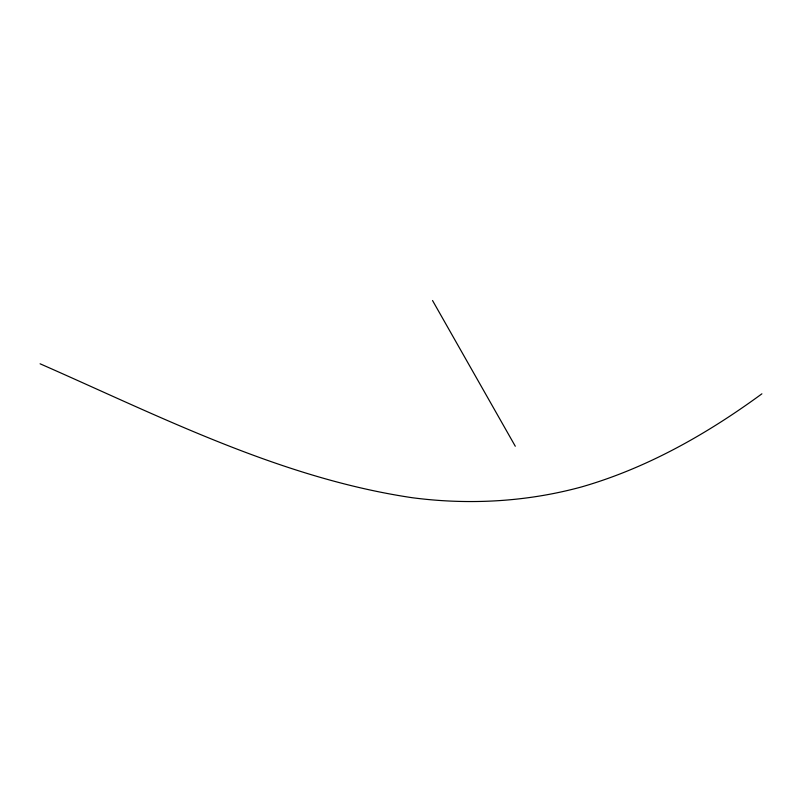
<?xml version="1.0" encoding="UTF-8"?>
<svg xmlns="http://www.w3.org/2000/svg" width="802" height="802" viewBox="0 0 802 802"><rect width="100%" height="100%" fill="white"/><g stroke="black" fill="none" stroke-linecap="round" stroke-linejoin="round"><path stroke-width="1.2" d="M761.9 393.822C707.123 433.932 647.214 468.007 581.681 486.894C526.553 501.952 468.719 505.12 412.128 497.701C280.53 478.082 160.621 416.709 40.1 363.797M432.539 300.529L515.295 446.243"/></g></svg>
